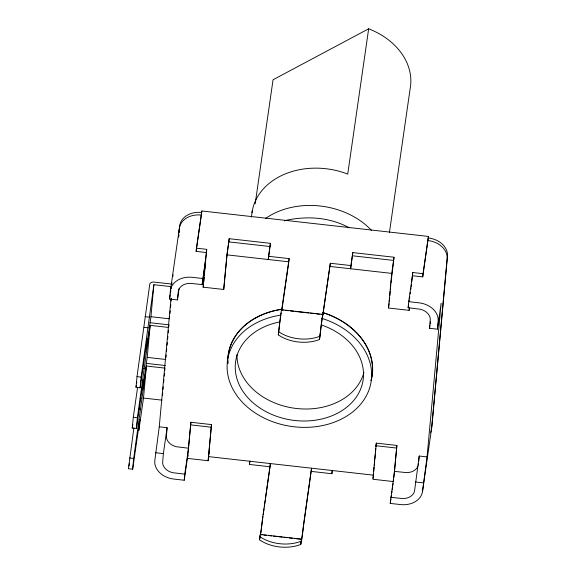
<?xml version="1.0" encoding="UTF-8"?>
<svg xmlns="http://www.w3.org/2000/svg" width="576" height="576" viewBox="0 0 576 576"><rect width="100%" height="100%" fill="white"/><g stroke="black" fill="none" stroke-linecap="round" stroke-linejoin="round"><path stroke-width="0.86" d="M393.487 481.313L393.588 480.06M201.492 214.207L201.838 210.974L428.436 236.441L422.741 276.883L412.438 275.724L408.701 301.666L408.139 307.757L420.098 309.204A12.83 9.943 8.2 0 1 430.286 318.967L429.559 328.284L437.4 329.17L441.137 303.221L427.061 456.919L422.59 490.874A20.736 16.07 8.2 0 1 400.522 504.569L390.226 503.41L394.517 471.377L396.893 445.442L376.294 443.124L372.888 479.246L393.502 481.586M136.282 385.546L135.979 387.446L137.009 376.632L149.76 284.234A4.147 2.621 5.2 0 1 154.253 282.103L171.914 284.09M146.434 366.034L143.496 398.059L138.823 430.488L139.802 419.818L132.646 469.253L133.675 458.438L146.434 366.034L164.974 368.122L164.729 370.793M150.156 325.368L147.226 357.386L142.553 389.822L143.525 379.145L136.375 428.58L137.405 417.766L150.156 325.368L168.696 327.449M153.878 284.695L150.948 316.721L146.275 349.15L147.254 338.479L140.098 387.914L141.127 377.1L153.878 284.695L171.54 286.682M170.957 299.016L159.257 426.794L154.786 460.757A20.736 16.07 8.2 0 0 173.916 479.081L184.219 480.24L187.834 455.162M179.057 288.684L177.437 299.93L169.596 299.045L170.33 291.031L179.302 228.766A20.736 16.07 8.2 0 1 201.37 215.071L196.135 251.395L206.438 252.554L206.726 249.35L196.43 248.191L196.135 251.395M162.446 395.698L162.691 393.026M163.015 389.47L163.26 386.798M163.67 382.356L163.915 379.685M164.239 376.128L164.484 373.457M165.924 357.696L166.169 355.025M166.5 351.468L166.738 348.804M167.069 345.24L167.314 342.576M167.638 339.012L167.882 336.348M168.206 332.791L168.451 330.12M169.654 317.023L169.488 318.809L150.948 316.721M169.978 313.466L170.222 310.802M170.546 307.238L170.791 304.574M171.115 301.018L171.36 298.346M178.567 236.808L178.812 234.122M178.978 232.337L179.302 228.766M178.697 236.887L178.855 235.102M179.1 232.423L179.676 226.174A20.736 16.07 8.2 0 1 201.744 212.479M159.257 426.794L167.098 427.68L163.361 453.622L162.634 462.946A12.83 9.943 8.2 0 0 172.822 472.709L184.774 474.149L188.518 448.207L190.886 422.273L211.493 424.591L208.555 456.617L373.363 475.15L373.522 473.371M177.437 299.93L178.416 290.635A12.83 9.943 8.2 0 1 190.166 283.342L202.14 284.587L205.502 261.238M167.098 427.68L166.37 436.997A12.83 9.943 8.2 0 0 176.558 446.76L188.518 448.207M184.219 480.24L184.774 474.149M202.14 284.587L206.438 252.554M190.886 422.273L187.488 458.395L208.094 460.735L208.764 456.358M270.396 243.331L268.236 259.502L270.396 243.331L229.198 238.694L227.038 254.866L223.726 289.483L203.126 287.172L206.726 249.35M187.884 455.098L187.495 458.417M203.746 281.894L204.156 277.423M204.322 275.63L204.732 271.166M204.898 269.374L205.222 265.795M211.493 424.591L208.094 460.735M223.726 289.483L226.858 255.514L229.198 238.694M262.037 534.852L260.287 534.658A17.719 0.446 -83.6 0 0 262.231 521.172L270.36 463.565L270.065 466.769L249.466 464.45L249.761 461.246M259.963 535.694L259.538 539.813A31.896 20.146 5.2 0 0 300.744 544.442L301.097 542.297A17.719 0.446 -83.6 0 0 303.466 526.169L311.558 468.202L303.43 525.802A17.719 0.446 -83.6 0 1 301.486 539.287L294.473 538.502M319.644 338.58L319.514 339.494A31.896 20.146 5.2 0 1 278.309 334.865L279.317 326.052A17.719 0.446 -83.6 0 1 281.65 309.888L283.421 310.147M288.907 261.022L289.13 258.617L268.531 256.298M300.744 544.442L301.486 539.287M319.514 339.494L320.522 330.689A17.719 0.446 -83.6 0 1 322.848 314.518L321.113 314.388M322.502 317.57L330.329 263.254L350.928 265.572L352.8 252.598L393.998 257.227L393.782 259.632M311.263 471.406L331.87 473.717L332.158 470.52M350.928 265.572L350.64 268.769L352.8 252.598M409.507 307.742L409.133 310.342L388.534 308.023L391.658 274.054L393.998 257.227M373.687 471.593L374.09 467.143M374.256 465.365L374.666 460.915M374.825 459.137L375.235 454.694M375.401 452.909L375.804 448.466M375.97 446.688L376.294 443.124M389.066 303.646L388.534 308.023M389.232 301.867L389.635 297.425M389.801 295.646L390.211 291.197M390.37 289.418L390.78 284.969M390.946 283.19L393.71 260.431L352.505 255.802M393.826 477.454L396.893 445.442M409.133 310.342L409.378 307.656M411.343 286.2L411.509 284.407L411.257 286.142M411.746 281.801L412.733 272.52L423.029 273.679L428.436 236.441M412.438 275.724L412.733 272.52M422.741 276.883L423.029 273.679M427.061 456.919L419.22 456.034L414.504 491.27A12.83 9.943 8.2 0 1 402.754 498.564L390.78 497.318M418.745 461.246L419.22 456.034M437.4 329.17L438.134 321.156A20.736 16.07 8.2 0 0 418.997 302.825L408.701 301.666M422.59 490.874L431.561 428.609L447.106 258.883A20.736 16.07 8.2 0 0 427.975 240.559M137.592 387.374L133.279 417.305L132.25 428.119L132.811 424.454M133.87 428.04L128.513 468.317L128.527 468.785L132.696 469.109M278.539 333.245L279.36 326.412A17.719 0.446 -83.6 0 1 280.21 319.572M278.482 333.655L278.309 334.865M259.596 539.424L259.538 539.813L259.913 537.631A17.719 0.446 -83.6 0 0 260.1 537.545M262.879 516.629L262.267 521.532A17.719 0.446 -83.6 0 1 261.281 529.654M319.961 335.225L319.802 336.29A31.896 20.146 5.2 0 1 278.604 331.661M259.855 536.458L260.208 534.434L301.428 539.129M136.534 383.789L136.793 382.025M128.959 466.006L129.341 463.363M169.596 299.045L170.215 294.725M170.467 292.99L170.842 290.398M171.094 288.67L171.338 286.942M171.713 284.342L171.965 282.614M172.836 276.559L173.088 274.831M168.818 326.585L169.07 324.857L150.53 322.769A4.147 2.621 5.2 0 0 149.99 322.733M196.43 248.191L201.83 210.953M203.126 287.172L203.501 284.573M208.93 454.018L209.182 452.29M209.138 453.766L209.383 452.03M251.374 217.138L252.266 210.946M255.19 203.782L273.06 79.754L368.662 28.8A69.444 53.813 8.2 0 1 410.191 88.394L389.419 232.553M249.466 464.45L249.962 460.994M289.13 258.617L281.678 309.938M281.822 310.493L288.835 261.821L227.038 254.866M263.138 514.843L264.038 508.615M264.29 506.83L265.19 500.602M265.45 498.823L266.342 492.588M266.602 490.81L270.065 466.769M330.329 263.254L322.855 314.568M368.662 28.8L347.731 174.089A69.444 53.813 8.2 0 0 251.993 212.674M331.87 473.717L332.366 470.261M373.068 478.354L373.565 474.89M408.139 307.757L408.643 304.301M409.018 301.709L409.262 299.974M409.514 298.246L409.759 296.518M410.134 293.926L410.386 292.19M410.76 289.598L411.005 287.87M390.226 503.41L390.845 499.09M391.097 497.362L391.342 495.626M391.716 493.034L391.968 491.306M392.213 489.578L392.587 486.979M392.839 485.251L393.091 483.523M429.559 328.284L429.934 325.692M430.186 323.964L430.56 321.365M319.536 339.35L320.558 331.049A17.719 0.446 -83.6 0 1 322.502 317.563M418.241 465.329L418.507 463.853M284.508 220.946L286.15 220.313C307.166 215.762 330.178 217.26 349.214 227.801M228.902 241.898L270.108 246.528M330.041 266.45L391.838 273.406M202.694 278.496L192.398 277.337A20.736 16.07 8.2 0 0 170.33 291.031M281.592 309.73L322.798 314.359M285.17 310.349L288.677 310.738M290.434 310.939L293.94 311.335M295.69 311.53L308.844 313.006M310.594 313.207L314.1 313.596M315.857 313.798L319.363 314.194M145.087 316.663L149.206 317.131M144.108 327.341L148.234 327.802M147.226 357.386L165.766 359.474M165.348 365.53L146.808 363.442A4.147 2.621 5.2 0 0 146.261 363.406M142.855 368.287L144.504 368.474M137.009 376.632L141.127 377.1M136.85 387.403L140.148 387.77M143.496 398.059L162.036 400.147M140.112 398.282L141.761 398.47M139.133 408.953L140.782 409.14M133.279 417.305L137.405 417.766M190.519 424.872L211.118 427.183M375.919 445.723L396.518 448.042M132.307 427.975L136.426 428.443M394.517 471.377L406.49 472.622A12.83 9.943 8.2 0 0 417.802 466.56M155.52 452.743L163.361 453.622M415.483 481.982L423.324 482.861M129.557 457.97L133.675 458.438M263.794 535.046L266.422 535.342M269.05 535.644L271.678 535.939M273.434 536.134L276.941 536.53M278.69 536.724L282.197 537.12M283.954 537.314L287.46 537.71M289.217 537.905L292.723 538.301M281.362 313.128L281.304 312.934A17.719 0.446 -83.6 0 0 281.038 314.014M261.18 530.446A17.719 0.446 -83.6 0 1 260.791 533.311M301.032 541.238A31.896 20.146 5.2 0 1 259.834 536.609M428.35 237.96A20.736 16.07 8.2 0 1 447.48 256.291L431.935 426.017A20.736 16.07 8.2 0 1 431.129 429.422M430.992 431.352A20.736 16.07 8.2 0 1 430.481 432.677M431.561 428.609A20.736 16.07 8.2 0 1 431.194 430.682M227.801 363.326A72.756 56.383 8.2 0 1 281.714 309.218M322.697 312.473A72.756 56.383 8.2 0 1 371.167 380.491M227.981 363.326A72.576 56.246 8.2 0 1 227.916 360.727M228.067 357.242A72.576 56.246 8.2 0 1 228.362 354.65M228.643 352.93A72.576 56.246 8.2 0 1 281.758 309.355M322.639 312.602A72.576 56.246 8.2 0 1 370.987 380.455M363.917 372.478A64.404 49.91 8.2 0 1 294.214 408.204A64.404 49.91 8.2 0 1 236.959 354.557M321.682 325.044A64.404 49.91 8.2 0 1 350.287 404.129A64.404 49.91 8.2 0 1 247.111 396.842A64.404 49.91 8.2 0 1 279.194 322.042M321.811 318.348A72.576 56.246 8.2 0 1 356.998 408.125A72.576 56.246 8.2 0 1 239.321 398.779A72.576 56.246 8.2 0 1 280.93 315.101M265.529 218.477A71.532 55.433 8.2 0 1 371.448 230.321M280.31 318.838A17.719 0.446 -83.6 0 1 280.829 315.23"/></g></svg>
